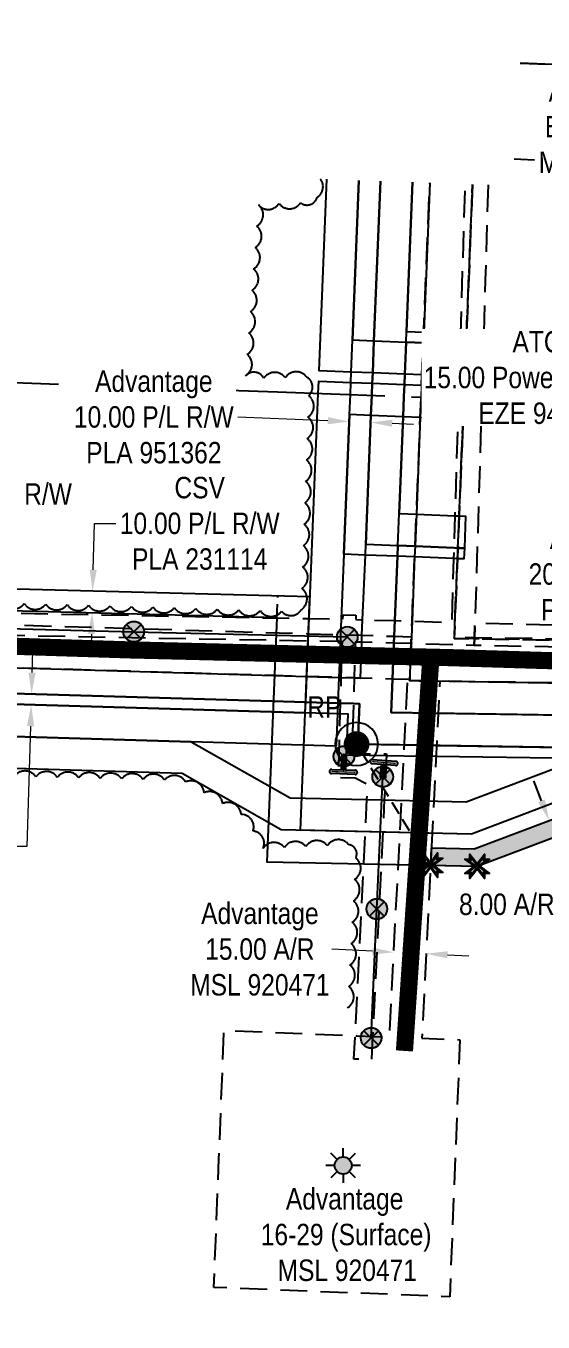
# Model space of a CAD drawing. Extents: x 341532 to 345906, y 6165767 to 6167762.
# Drawn here: x 342049 to 342290, y 6166357 to 6166962 of the extents above; entities that cross this region are included whole.
import ezdxf

# ---------------------------------------------------------------- set-up
doc = ezdxf.new("R2010")
doc.units = 0
doc.header["$LTSCALE"] = 5
doc.header["$PDSIZE"] = 0.5
for name, pattern in [('0', [1, 1, 0]), ('foc-ACCESSROAD', [3.75, 2.5, -1.25]), ('foc-FLOWLINE', [3.75, 2.5, -1.25]), ('foc-TIELINE', [1.875, 1.25, -0.625]), ('foc-TRAV', [1.875, 1.25, -0.625]), ('foc-UNSURVEYED', [12.5, 10, -2.5]), ('POWERLINE5', [7.8, 2.4, -0.6, 0.6, -0.6, 0.6, -0.6, 2.4])]:
    doc.linetypes.add(name, pattern=pattern)
doc.layers.get('Defpoints').update_dxf_attribs({"color": 9})
for name, color, linetype in [('35', 37, 'Continuous'), ('AS-POWER', 104, 'foc-POWER'), ('AS-POWER-EXISTING', 72, 'POWERLINE5'), ('AS-ROADS', 254, 'Continuous'), ('C-RW', 13, 'Continuous'), ('F-AR', 190, 'foc-ACCESSROAD'), ('F-EZE', 190, 'foc-FLOWLINE'), ('F-RW', 190, 'Continuous'), ('F-WS', 190, 'foc-ACCESSROAD'), ('F-WS-S', 8, 'Continuous'), ('L-MON', 1, 'Continuous'), ('L-TIE', 7, 'foc-TIELINE'), ('L-USEC', 7, 'foc-UNSURVEYED'), ('P-PROPOSED', 10, 'Continuous'), ('P-PROPOSED-H', 21, 'Continuous'), ('P-TRAV', 4, 'foc-TRAV'), ('P-TXT', 4, 'Continuous'), ('T-BUSH', 110, '0')]:
    doc.layers.add(name, color=color, linetype=linetype)
for name, color, linetype, lineweight in [('C-RW-T', 13, 'Continuous', 9), ('F-AR-T', 190, 'Continuous', 9), ('F-EZE-T', 190, 'Continuous', 9), ('F-RW-T', 190, 'Continuous', 9), ('F-WS-T', 190, 'Continuous', 9)]:
    doc.layers.add(name, color=color, linetype=linetype, lineweight=lineweight)
doc.styles.add('80', font='ARIALN.TTF', dxfattribs={"height": 10})
doc.styles.add('80CG', font='ARIALN.TTF', dxfattribs={"height": 10})
doc.styles.add('80L', font='ARIALN.TTF', dxfattribs={"height": 10})
doc.styles.add('foc-LtypeFont', font='ARIALN.TTF', dxfattribs={"height": 7.35})
doc.linetypes.add('foc-POWER', pattern='A,6,-1,["P",foc-LtypeFont,S=0.2,R=0,X=-0.625,Y=-0.75],-1.24,4', length=12.24)
doc.dimstyles.new('Compass 5 000', dxfattribs={"dimscale": 5, "dimtxt": 9, "dimasz": 2, "dimexe": 0.2, "dimexo": 0.0625, "dimgap": 0.5, "dimtad": 0, "dimtih": 1, "dimtoh": 1, "dimzin": 0, "dimdsep": 46, "dimtxsty": '80CG', "dimcen": 0.1, "dimse1": 1, "dimse2": 1, "dimclrd": 256, "dimclrt": 256, "dimaunit": 1, "dimadec": 4, "dimazin": 0, "dimtfac": 0.06, "dimtofl": 0, "dimtmove": 0, "dimatfit": 1, "dimfxl": 0.2, "dimtolj": 1, "dimtzin": 0, "dimlwd": -1, "dimarcsym": 0})

# ---------------------------------------------------------------- blocks, each defined once
blk = doc.blocks.new('*U63')
h = blk.add_hatch(color=255)
h.dxf.hatch_style = 1
edge = h.paths.add_edge_path()
edge.add_arc((0.05, 1.45), 0.2, -1.9545, 178.0455, ccw=False)
edge.add_line((0.25, 1.44), (0.21, 0.19))
edge.add_line((0.21, 0.19), (-0.19, 0.21))
edge.add_line((-0.19, 0.21), (-0.15, 1.45))
h = blk.add_hatch(color=255)
h.dxf.hatch_style = 1
edge = h.paths.add_edge_path()
edge.add_arc((-1.1, 0.04), 0.2, 88.0455, 268.0455, ccw=False)
edge.add_line((-1.09, 0.24), (0.21, 0.19))
edge.add_line((0.21, 0.19), (1.11, 0.16))
edge.add_arc((1.1, -0.04), 0.2, -91.9545, 88.0455, ccw=False)
edge.add_line((1.09, -0.24), (-1.11, -0.16))
at = {"color": 255, "flags": 128}
blk.add_lwpolyline([(-0.15, 1.45, -1), (0.25, 1.44), (0.21, 0.19), (-0.19, 0.21)], format="xyb", close=True, dxfattribs=at)
at = {"color": 72, "const_width": 0.1, "flags": 128}
for points in [[(0.05, 1.45), (0, 0)], [(-1.1, 0.04), (1.1, -0.04)]]:
    blk.add_lwpolyline(points, dxfattribs=at)
at = {"color": 255}
blk.add_lwpolyline([(-1.11, -0.16, -1), (-1.09, 0.24), (0.21, 0.19), (1.11, 0.16, -1), (1.09, -0.24)], format="xyb", close=True, dxfattribs=at)
blk = doc.blocks.new('*U62')
h = blk.add_hatch(color=255)
h.dxf.hatch_style = 1
edge = h.paths.add_edge_path()
edge.add_arc((1.1, -0.09), 0.2, -94.8656, 85.1344, ccw=False)
edge.add_line((1.08, -0.29), (-0.22, -0.18))
edge.add_line((-0.22, -0.18), (-1.11, -0.11))
edge.add_arc((-1.1, 0.09), 0.2, 85.1344, 265.1344, ccw=False)
edge.add_line((-1.08, 0.29), (1.11, 0.11))
h = blk.add_hatch(color=255)
h.dxf.hatch_style = 1
edge = h.paths.add_edge_path()
edge.add_arc((-0.11, -1.33), 0.2, 175.1344, 355.1344, ccw=False)
edge.add_line((-0.31, -1.31), (-0.22, -0.18))
edge.add_line((-0.22, -0.18), (0.18, -0.22))
edge.add_line((0.18, -0.22), (0.09, -1.35))
at = {"color": 255}
blk.add_lwpolyline([(1.11, 0.11, -1), (1.08, -0.29), (-0.22, -0.18), (-1.11, -0.11, -1), (-1.08, 0.29)], format="xyb", close=True, dxfattribs=at)
at = {"color": 72, "const_width": 0.1, "flags": 128}
for points in [[(1.1, -0.09), (-1.1, 0.09)], [(-0.11, -1.33), (0, 0)]]:
    blk.add_lwpolyline(points, dxfattribs=at)
at = {"color": 255, "flags": 128}
blk.add_lwpolyline([(0.09, -1.35, -1), (-0.31, -1.31), (-0.22, -0.18), (0.18, -0.22)], format="xyb", close=True, dxfattribs=at)
blk = doc.blocks.new('POWERPOLE')
h = blk.add_hatch(color=255)
edge = h.paths.add_edge_path()
edge.add_arc((0, 0), 0.96, 0, 360)
at = {"linetype": 'Continuous'}
for p, q in [((0.68, -0.68), (-0.68, 0.68)), ((-0.68, -0.68), (0.68, 0.68))]:
    blk.add_line(p, q, dxfattribs=at)
blk.add_circle((0, 0), 0.96, dxfattribs=at)
blk = doc.blocks.new('*D37')
at = {"layer": 'C-RW-T', "transparency": 16777216}
for p, q in [((342079.86, 6166708.41), (342080.43, 6166730.01)), ((342080.43, 6166730.01), (342090.43, 6166730.01)), ((342079.07, 6166678.42), (342078.81, 6166668.43))]:
    blk.add_line(p, q, dxfattribs=at)
for points in [[(342078.19, 6166708.45), (342081.53, 6166708.37), (342079.6, 6166698.41)], [(342077.41, 6166678.47), (342080.74, 6166678.38), (342079.34, 6166688.42)]]:
    blk.add_solid(points, dxfattribs=at)
at = {"layer": 'Defpoints', "color": 0, "transparency": 16777216}
for p in [(342079.6, 6166698.41), (342099.55, 6166697.89), (342099.29, 6166687.9)]:
    blk.add_point(p, dxfattribs=at)
at = {"layer": 'C-RW-T', "transparency": 16777216, "insert": (342129.51, 6166730.01), "char_height": 10, "attachment_point": 5, "style": '80CG'}
blk.add_mtext('\\A1;CSV\\P10.00 P/L R/W\\PPLA 231114', dxfattribs=at)
blk = doc.blocks.new('*D39')
at = {"layer": 'Defpoints', "color": 0, "transparency": 16777216}
for p in [(342220.01, 6166530), (342219.85, 6166526.47), (342234.82, 6166525.75)]:
    blk.add_point(p, dxfattribs=at)
at = {"layer": 'F-AR-T', "transparency": 16777216}
for p, q in [((342210.03, 6166530.48), (342191.05, 6166531.39)), ((342244.98, 6166528.8), (342254.97, 6166528.33))]:
    blk.add_line(p, q, dxfattribs=at)
for points in [[(342210.11, 6166532.15), (342209.95, 6166528.82), (342220.01, 6166530)], [(342245.06, 6166530.47), (342244.9, 6166527.14), (342234.99, 6166529.28)]]:
    blk.add_solid(points, dxfattribs=at)
at = {"layer": 'F-AR-T', "transparency": 16777216, "insert": (342157.55, 6166531.39), "char_height": 10, "attachment_point": 5, "style": '80CG'}
blk.add_mtext('\\A1;Advantage\\P15.00 A/R\\PMSL 920471', dxfattribs=at)
blk = doc.blocks.new('*D41')
at = {"layer": 'Defpoints', "color": 0, "transparency": 16777216}
for p in [(341794.48, 6166695.47), (341941.92, 6166690.96), (341794.16, 6166684.98)]:
    blk.add_point(p, dxfattribs=at)
at = {"layer": 'F-EZE-T', "transparency": 16777216}
for p, q in [((341942.23, 6166700.96), (341943.53, 6166743.69)), ((341943.53, 6166743.69), (341953.53, 6166743.69)), ((341941.29, 6166670.47), (341940.99, 6166660.48))]:
    blk.add_line(p, q, dxfattribs=at)
for points in [[(341940.56, 6166701.01), (341943.89, 6166700.91), (341941.92, 6166690.96)], [(341939.63, 6166670.52), (341942.96, 6166670.42), (341941.6, 6166680.47)]]:
    blk.add_solid(points, dxfattribs=at)
at = {"layer": 'F-EZE-T', "transparency": 16777216, "insert": (342012.67, 6166743.69), "char_height": 10, "attachment_point": 5, "style": '80CG', "bg_fill": 3, "box_fill_scale": 1.1, "bg_fill_color": 256, "bg_fill_true_color": 13158600, "bg_fill_transparency": 0}
blk.add_mtext('\\A1;ATCO\\P10.50 Power Line R/W\\PEZE 940302', dxfattribs=at)
blk = doc.blocks.new('*D43')
at = {"layer": 'Defpoints', "color": 0, "transparency": 16777216}
for p in [(342199.2, 6166777.56), (342197.78, 6166742.24), (342207.77, 6166741.83)]:
    blk.add_point(p, dxfattribs=at)
at = {"layer": 'F-RW-T', "transparency": 16777216}
for p, q in [((342189.21, 6166777.96), (342147.2, 6166779.65)), ((342219.19, 6166776.75), (342229.18, 6166776.35))]:
    blk.add_line(p, q, dxfattribs=at)
for points in [[(342189.28, 6166779.63), (342189.15, 6166776.3), (342199.2, 6166777.56)], [(342219.25, 6166778.42), (342219.12, 6166775.09), (342209.19, 6166777.16)]]:
    blk.add_solid(points, dxfattribs=at)
at = {"layer": 'F-RW-T', "transparency": 16777216, "insert": (342108.12, 6166779.65), "char_height": 10, "attachment_point": 5, "style": '80CG', "bg_fill": 3, "box_fill_scale": 1.1, "bg_fill_color": 256, "bg_fill_true_color": 13158600, "bg_fill_transparency": 0}
blk.add_mtext('\\A1;Advantage\\P10.00 P/L R/W\\PPLA 951362', dxfattribs=at)
blk = doc.blocks.new('*D44')
at = {"layer": 'Defpoints', "color": 0, "transparency": 16777216}
for p in [(342370.3, 6166797.23), (342370.19, 6166794.56), (342385.18, 6166793.94)]:
    blk.add_point(p, dxfattribs=at)
at = {"layer": 'F-RW-T', "transparency": 16777216}
for p, q in [((342360.31, 6166797.64), (342350.32, 6166798.05)), ((342395.28, 6166796.2), (342405.27, 6166795.79))]:
    blk.add_line(p, q, dxfattribs=at)
for points in [[(342360.38, 6166799.3), (342360.24, 6166795.97), (342370.3, 6166797.23)], [(342395.35, 6166797.86), (342395.21, 6166794.53), (342385.29, 6166796.61)]]:
    blk.add_solid(points, dxfattribs=at)
at = {"layer": 'F-RW-T', "transparency": 16777216, "insert": (342291.18, 6166798.05), "char_height": 10, "attachment_point": 5, "style": '80CG', "bg_fill": 3, "box_fill_scale": 1.1, "bg_fill_color": 256, "bg_fill_true_color": 13158600, "bg_fill_transparency": 0}
blk.add_mtext('\\A1;ATCO\\P15.00 Power Line R/W\\PEZE 940170', dxfattribs=at)
blk = doc.blocks.new('*D48')
at = {"layer": 'Defpoints', "color": 0, "transparency": 16777216}
for p in [(342050.96, 6166645.43), (342096.79, 6166644.07), (342096.94, 6166649.06)]:
    blk.add_point(p, dxfattribs=at)
at = {"layer": 'F-RW-T', "transparency": 16777216}
for p, q in [((342051.41, 6166660.42), (342051.71, 6166670.42)), ((342050.66, 6166635.44), (342048.99, 6166579.3)), ((342048.99, 6166579.3), (342038.99, 6166579.3))]:
    blk.add_line(p, q, dxfattribs=at)
for points in [[(342049.74, 6166660.47), (342053.07, 6166660.38), (342051.11, 6166650.43)], [(342049, 6166635.49), (342052.33, 6166635.39), (342050.96, 6166645.43)]]:
    blk.add_solid(points, dxfattribs=at)
at = {"layer": 'F-RW-T', "transparency": 16777216, "insert": (342002.7, 6166579.3), "char_height": 10, "attachment_point": 5, "style": '80CG'}
blk.add_mtext('\\A1;Advantage\\P5.00 P/L R/W\\PPLA 950430', dxfattribs=at)
blk = doc.blocks.new('*D51')
at = {"layer": 'Defpoints', "color": 0, "transparency": 16777216}
for p in [(342283.3, 6166655.79), (342283.07, 6166640.8), (342318.33, 6166640.24)]:
    blk.add_point(p, dxfattribs=at)
at = {"layer": 'F-RW-T', "transparency": 16777216}
for p, q in [((342318.72, 6166665.23), (342318.88, 6166675.23)), ((342318.17, 6166630.24), (342318.01, 6166620.24)), ((342315.56, 6166466.13), (342318.01, 6166620.24)), ((342325.56, 6166466.13), (342315.56, 6166466.13))]:
    blk.add_line(p, q, dxfattribs=at)
for points in [[(342317.06, 6166665.26), (342320.39, 6166665.2), (342318.56, 6166655.23)], [(342316.5, 6166630.26), (342319.83, 6166630.21), (342318.33, 6166640.24)]]:
    blk.add_solid(points, dxfattribs=at)
at = {"layer": 'F-RW-T', "transparency": 16777216, "insert": (342364.65, 6166466.13), "char_height": 10, "attachment_point": 5, "style": '80CG'}
blk.add_mtext('\\A1;CNRL\\P15.00 P/L R/W\\PPlan 943 1132\\PPLA 931530', dxfattribs=at)
blk = doc.blocks.new('*D55')
at = {"layer": 'Defpoints', "color": 0, "transparency": 16777216}
for p in [(342385.92, 6166715.44), (342385.12, 6166695.45), (342385.74, 6166695.42)]:
    blk.add_point(p, dxfattribs=at)
at = {"layer": 'F-RW-T', "transparency": 16777216}
for p, q in [((342386.94, 6166725.41), (342387.35, 6166735.4)), ((342386.54, 6166715.41), (342385.74, 6166695.42)), ((342364.6, 6166706.36), (342359.6, 6166706.36)), ((342386.14, 6166705.42), (342364.6, 6166706.36)), ((342385.33, 6166685.43), (342384.93, 6166675.44))]:
    blk.add_line(p, q, dxfattribs=at)
for points in [[(342385.28, 6166725.47), (342388.61, 6166725.34), (342386.54, 6166715.41)], [(342383.67, 6166685.5), (342387, 6166685.36), (342385.74, 6166695.42)]]:
    blk.add_solid(points, dxfattribs=at)
at = {"layer": 'F-RW-T', "transparency": 16777216, "insert": (342320.06, 6166706.36), "char_height": 10, "attachment_point": 5, "style": '80CG'}
blk.add_mtext('\\A1;Advantage\\P20.00 P/L R/W\\PPLA 210616', dxfattribs=at)
blk = doc.blocks.new('*U34')
at = {"layer": '35', "color": 3}
blk.add_circle((0, 0), 10, dxfattribs=at)
at = {"layer": '35', "color": 3, "style": '80'}
blk.add_attdef('RP_001', (-23.01, -22.34), '', height=10, dxfattribs=at)
blk = doc.blocks.new('GAS')
h = blk.add_hatch(color=255)
h.dxf.hatch_style = 1
edge = h.paths.add_edge_path()
edge.add_arc((0, 0), 0.9, 0, 360)
for p, q in [((0, 0.81), (0, 1.62)), ((-0.81, 0), (-1.62, 0)), ((-0.57, 0.57), (-1.14, 1.14)), ((0.57, 0.57), (1.14, 1.14)), ((1.62, 0), (0.81, 0)), ((-0.57, -0.57), (-1.14, -1.14)), ((0, -0.81), (0, -1.62)), ((1.14, -1.14), (0.57, -0.57))]:
    blk.add_line(p, q)
blk.add_circle((0, 0), 0.8)
blk = doc.blocks.new('fdia')
at = {"color": 255, "const_width": 1}
blk.add_lwpolyline([(-0.5, 0, 1), (0.5, 0, 1)], format="xyb", close=True, dxfattribs=at)
blk = doc.blocks.new('Fdiaa')
blk.add_blockref('fdia', (0, 0))
blk = doc.blocks.new('fdib')
at = {"color": 1, "const_width": 1.6}
blk.add_lwpolyline([(-0.4, 0, 1), (0.4, 0, 1)], format="xyb", close=True, dxfattribs=at)
at = {"color": 1}
blk.add_circle((0, 0), 0.8, dxfattribs=at)
blk = doc.blocks.new('Fdibb')
blk.add_blockref('fdib', (0, 0))
blk = doc.blocks.new('fdicc')
for name in ['Fdibb', 'Fdiaa']:
    blk.add_blockref(name, (0, 0))
blk = doc.blocks.new('FDI')
blk.add_blockref('fdicc', (0, 0))
blk = doc.blocks.new('TEMP')
h = blk.add_hatch(color=255)
h.dxf.hatch_style = 1
h.paths.add_polyline_path([(0, 0.25), (-0.67, 1.15), (-0.67, 0.67), (-1.15, 0.67), (-0.25, 0), (-1.15, -0.67), (-0.67, -0.67), (-0.67, -1.15), (0, -0.25), (0.67, -1.15), (0.67, -0.67), (1.15, -0.67), (0.25, 0), (1.15, 0.67), (0.67, 0.67), (0.67, 1.15)])
h.paths.add_polyline_path([(0.57, 0.85), (0.57, 0.57), (0.85, 0.57), (0.08, 0), (0.85, -0.57), (0.57, -0.57), (0.57, -0.85), (0, -0.08), (-0.57, -0.85), (-0.57, -0.57), (-0.85, -0.57), (-0.08, 0), (-0.85, 0.57), (-0.57, 0.57), (-0.57, 0.85), (0, 0.08)], flags=16)
h = blk.add_hatch(color=1)
h.dxf.hatch_style = 1
h.paths.add_polyline_path([(0, 0.08), (-0.57, 0.85), (-0.57, 0.57), (-0.85, 0.57), (-0.08, 0), (-0.85, -0.57), (-0.57, -0.57), (-0.57, -0.85), (0, -0.08), (0.57, -0.85), (0.57, -0.57), (0.85, -0.57), (0.08, 0), (0.85, 0.57), (0.57, 0.57), (0.57, 0.85)])
at = {"color": 1}
for p, q in [((-0.08, 0), (0.08, 0)), ((0, 0.08), (0, -0.08))]:
    blk.add_line(p, q, dxfattribs=at)
at = {"color": 255, "flags": 128}
blk.add_lwpolyline([(-0.25, 0), (-1.15, 0.67), (-0.67, 0.67), (-0.67, 1.15), (0, 0.25), (0.67, 1.15), (0.67, 0.67), (1.15, 0.67), (0.25, 0), (1.15, -0.67), (0.67, -0.67), (0.67, -1.15), (0, -0.25), (-0.67, -1.15), (-0.67, -0.67), (-1.15, -0.67)], close=True, dxfattribs=at)
at = {"color": 1, "flags": 128}
blk.add_lwpolyline([(-0.08, 0), (-0.85, 0.57), (-0.57, 0.57), (-0.57, 0.85), (0, 0.08), (0.57, 0.85), (0.57, 0.57), (0.85, 0.57), (0.08, 0), (0.85, -0.57), (0.57, -0.57), (0.57, -0.85), (0, -0.08), (-0.57, -0.85), (-0.57, -0.57), (-0.85, -0.57)], close=True, dxfattribs=at)
blk = doc.blocks.new('*D84')
at = {"layer": 'Defpoints', "color": 0, "transparency": 16777216}
for p in [(342295.21, 6166583.82), (342270.71, 6166583.11), (342273.54, 6166575.63)]:
    blk.add_point(p, dxfattribs=at)
at = {"layer": 'P-TXT', "transparency": 16777216}
for p, q in [((342288.84, 6166600.66), (342285.3, 6166610.01)), ((342298.74, 6166574.47), (342302.28, 6166565.12)), ((342307.13, 6166552.29), (342302.28, 6166565.12)), ((342297.13, 6166552.29), (342307.13, 6166552.29))]:
    blk.add_line(p, q, dxfattribs=at)
for points in [[(342290.4, 6166601.25), (342287.28, 6166600.07), (342292.38, 6166591.3)], [(342300.3, 6166575.06), (342297.19, 6166573.88), (342295.21, 6166583.82)]]:
    blk.add_solid(points, dxfattribs=at)
at = {"layer": 'P-TXT', "transparency": 16777216, "insert": (342272.65, 6166552.29), "char_height": 10, "attachment_point": 5, "style": '80CG'}
blk.add_mtext('\\A1;8.00 A/R', dxfattribs=at)

msp = doc.modelspace()

# ---------------------------------------------------------------- hatches: boundary and pattern name
at = {"layer": 'P-PROPOSED-H'}
h = msp.add_hatch(color=256, dxfattribs=at)
h.dxf.hatch_style = 1
h.paths.add_polyline_path([(342509.82, 6166613.636), (342443.094, 6166616.227), (342431.504, 6166616.414), (342431.194, 6166596.701), (342310.997, 6166598.345), (342257.447, 6166578.092), (342237.453, 6166578.534), (342237.053, 6166570.543), (342258.824, 6166570.062), (342312.406, 6166590.327), (342439.066, 6166588.595), (342439.375, 6166608.288), (342442.874, 6166608.232), (342509.51, 6166605.644)])

# ---------------------------------------------------------------- linework, layer by layer
at = {"layer": 'AS-POWER', "flags": 128}
for points in [[(341659.763, 6166691.63), (341705.785, 6166690.042), (341799.949, 6166687.482), (341898.484, 6166684.751), (342098.765, 6166679.516), (342198.32, 6166677.075)], [(342209.383, 6166489.991), (342212.061, 6166550.155), (342214.82, 6166611.849)]]:
    msp.add_lwpolyline(points, dxfattribs=at)
at = {"layer": 'AS-ROADS', "const_width": 7.998, "flags": 128}
for points in [[(341659.475, 6166683.646), (341801.986, 6166680.186), (341896.797, 6166677.327), (342097.298, 6166671.015), (342246.435, 6166667.407), (342663.377, 6166654.779)], [(342097.298, 6166671.015), (342246.435, 6166667.407)], [(342224.936, 6166483.95), (342237.275, 6166667.729)], [(342237.275, 6166667.729), (342227.195, 6166517.597)]]:
    msp.add_lwpolyline(points, dxfattribs=at)
at = {"layer": 'C-RW'}
for points in [[(342659.781, 6166554.445), (342635.185, 6166554.408), (342635.168, 6166565.693), (342629.723, 6166615.984), (342443.456, 6166623.217), (342424.616, 6166623.52), (342424.306, 6166603.795), (342309.765, 6166605.361), (342256.243, 6166585.119), (342176.452, 6166586.883), (342180.884, 6166695.763), (341729.565, 6166707.577), (341714.777, 6166715.726), (341698.655, 6166716.186), (341683.509, 6166708.932), (341660.414, 6166709.706)], [(341660.054, 6166699.715), (341685.62, 6166698.858), (341700.79, 6166706.124), (341712.072, 6166705.802), (341726.871, 6166697.646), (342165.484, 6166686.165), (342160.847, 6166572.228), (342258.824, 6166570.062), (342312.406, 6166590.327), (342439.066, 6166588.595), (342439.375, 6166608.288), (342443.044, 6166608.225), (342616.207, 6166601.501), (342620.173, 6166564.872), (342620.211, 6166539.39), (342659.243, 6166539.448)]]:
    msp.add_lwpolyline(points, dxfattribs=at)
at = {"layer": 'F-AR', "flags": 128}
for points in [[(342662.377, 6166626.883), (342662.071, 6166627.202), (342657.647, 6166631.814), (342656.783, 6166632.695), (342653.68, 6166635.919), (342644.532, 6166645.425), (342444.279, 6166653.201), (342227.353, 6166656.693), (342228.049, 6166673.944), (342228.178, 6166677.16), (342228.471, 6166684.437), (342229.678, 6166714.375), (342229.879, 6166719.37), (342230.483, 6166734.353), (342232.302, 6166779.495), (342232.685, 6166788.987), (342232.906, 6166794.482), (342233.101, 6166799.323), (342233.705, 6166814.308), (342233.906, 6166819.302), (342236.711, 6166888.9)], [(342256.693, 6166888.188), (342253.885, 6166818.497), (342253.684, 6166813.503), (342253.08, 6166798.518), (342252.885, 6166793.671), (342252.667, 6166788.275), (342252.28, 6166778.683), (342250.462, 6166733.548), (342249.858, 6166718.563), (342249.657, 6166713.569), (342248.157, 6166676.356), (342444.828, 6166673.19), (342655.512, 6166665.009), (342663.732, 6166664.69)]]:
    msp.add_lwpolyline(points, dxfattribs=at)
msp.add_lwpolyline([(342228.178, 6166677.16), (342228.049, 6166673.944), (342227.373, 6166657.181), (342219.376, 6166657.417), (342204.387, 6166657.858), (342201.494, 6166657.944), (342195.496, 6166658.123), (342194.392, 6166658.155), (342179.402, 6166658.602), (341759.066, 6166671.147), (341758.629, 6166671.16), (341730.716, 6166672.453), (341726.784, 6166668.775), (341720.869, 6166663.241), (341720.791, 6166661.067), (341720.611, 6166656.071), (341720.424, 6166650.894), (341720.044, 6166640.333), (341719.504, 6166625.362), (341715.791, 6166522.315), (341715.603, 6166517.089), (341713.029, 6166517.243), (341703.221, 6166517.656), (341695.624, 6166517.873), (341699.519, 6166625.961), (341700.059, 6166640.947), (341700.653, 6166657.415), (341700.838, 6166662.576), (341701.135, 6166670.834), (341701.25, 6166674.015), (341701.79, 6166689.002), (341701.963, 6166693.799), (341759.39, 6166691.141), (341759.786, 6166691.129), (342180.207, 6166678.582), (342195.197, 6166678.135), (342205.066, 6166677.841), (342220.181, 6166677.396), (342228.178, 6166677.16)], close=True, dxfattribs=at)
at = {"layer": 'F-EZE', "flags": 128}
for points in [[(342263.912, 6166887.931), (342262.586, 6166843.572), (342261.084, 6166793.338), (342260.924, 6166787.982), (342260.636, 6166778.344), (342257.804, 6166683.587), (342257.597, 6166676.703), (342257.489, 6166673.093), (342228.049, 6166673.944), (342220.051, 6166674.175), (342205.028, 6166674.61), (342201.98, 6166674.698), (342201.494, 6166657.944), (342201.146, 6166645.953), (342200.469, 6166622.611), (342216.624, 6166622.479), (342215.552, 6166601.019), (342214.804, 6166586.035), (342210.045, 6166490.759), (342209.497, 6166479.778), (342201.406, 6166480.134), (342201.953, 6166491.078), (342206.704, 6166586.214), (342207.453, 6166601.198), (342207.799, 6166608.14), (342201.949, 6166611.214), (342194.142, 6166611.44), (342195.003, 6166641.136), (342195.149, 6166646.132), (342195.496, 6166658.123), (342195.982, 6166674.863), (342195.066, 6166674.879), (342180.069, 6166675.153), (342019.534, 6166678.086), (341759.602, 6166686.034), (341709.119, 6166687.578), (341708.498, 6166669.69), (341708.221, 6166661.696), (341708.047, 6166656.7), (341707.492, 6166640.718), (341706.972, 6166625.739), (341703.221, 6166517.656), (341703.106, 6166514.35), (341700.108, 6166514.405), (341693.298, 6166514.53), (341693.404, 6166517.991), (341696.724, 6166626.045), (341697.185, 6166641.035), (341697.715, 6166658.292), (341697.873, 6166663.462), (341698.128, 6166671.733), (341698.201, 6166674.106), (341698.625, 6166687.921), (341659.676, 6166689.227)], [(341660.054, 6166699.715), (341703.505, 6166698.258), (341703.639, 6166701.944), (341709.636, 6166701.725), (341709.502, 6166698.071), (341759.98, 6166696.527), (342019.82, 6166688.582), (342180.492, 6166685.647), (342195.489, 6166685.374), (342196.286, 6166685.359), (342196.345, 6166687.372), (342202.342, 6166687.197), (342202.284, 6166685.194), (342205.452, 6166685.103), (342220.475, 6166684.668), (342228.471, 6166684.437), (342247.079, 6166683.899), (342247.983, 6166713.637), (342248.135, 6166718.633), (342248.59, 6166733.623), (342249.962, 6166778.778), (342250.253, 6166788.361), (342250.417, 6166793.771), (342250.565, 6166798.62), (342251.02, 6166813.61), (342251.172, 6166818.606), (342253.29, 6166888.309)], [(342657.891, 6166501.701), (342657.691, 6166623.983), (342657.602, 6166626.316), (342657.649, 6166631.814), (342657.67, 6166636.836), (342657.623, 6166665.516), (342657.62, 6166667.119), (342593.984, 6166667.589), (342563.805, 6166667.812), (342409.317, 6166668.952), (342368.095, 6166670.614), (342327.361, 6166671.844), (342325.607, 6166671.566), (342310.614, 6166671.902), (342307.355, 6166672.148), (342257.489, 6166673.093), (342257.597, 6166676.703), (342257.804, 6166683.587), (342310.799, 6166682.399), (342325.791, 6166682.062), (342365.533, 6166681.172), (342369.765, 6166784.105), (342371.084, 6166816.19), (342373.885, 6166816.075), (342386.067, 6166815.574), (342384.752, 6166783.571), (342384.424, 6166775.596), (342382.574, 6166730.585), (342381.752, 6166710.602), (342381.136, 6166695.608), (342380.52, 6166680.619), (342409.567, 6166679.448), (342564.181, 6166678.307), (342594.36, 6166678.085), (342653.908, 6166677.645), (342662.102, 6166677.585), (342662.094, 6166681.982), (342664.352, 6166681.986)]]:
    msp.add_lwpolyline(points, dxfattribs=at)
at = {"layer": 'F-RW'}
for points in [[(342344.624, 6166962.13), (342399.742, 6166959.9), (342397.068, 6166895.185), (342377.103, 6166895.988), (342378.937, 6166940.73), (342278.829, 6166944.748)], [(341759.066, 6166671.147), (342179.402, 6166658.602), (342194.392, 6166658.155), (342195.496, 6166658.123), (342201.494, 6166657.944), (342204.387, 6166657.858), (342205.028, 6166674.609), (342205.075, 6166677.841), (342205.452, 6166685.102), (342206.702, 6166715.301), (342206.903, 6166720.295), (342209.326, 6166780.428), (342209.705, 6166789.806), (342209.93, 6166795.415), (342210.125, 6166800.249), (342210.729, 6166815.233), (342213.731, 6166889.72)], [(342203.74, 6166890.076), (342200.74, 6166815.636), (342210.729, 6166815.233), (342225.712, 6166814.629), (342233.705, 6166814.308), (342251.02, 6166813.61), (342253.684, 6166813.503), (342253.08, 6166798.518), (342250.565, 6166798.62), (342233.101, 6166799.323), (342225.109, 6166799.646), (342210.125, 6166800.249), (342200.136, 6166800.652), (342185.152, 6166801.256), (342188.753, 6166890.61)], [(342213.731, 6166889.72), (342210.729, 6166815.233), (342210.125, 6166800.249), (342209.93, 6166795.415), (342209.705, 6166789.806), (342209.326, 6166780.428), (342206.903, 6166720.295), (342221.886, 6166719.691), (342229.879, 6166719.37), (342248.135, 6166718.633), (342249.858, 6166718.563), (342250.614, 6166718.534), (342252.852, 6166718.443), (342252.651, 6166713.449), (342250.393, 6166713.54), (342249.657, 6166713.569), (342247.983, 6166713.637), (342229.678, 6166714.375), (342221.685, 6166714.697), (342206.702, 6166715.301), (342196.711, 6166715.703), (342199.337, 6166780.833), (342199.713, 6166790.162), (342199.941, 6166795.821), (342200.136, 6166800.652), (342200.74, 6166815.636), (342203.74, 6166890.076)], [(342228.717, 6166889.185), (342225.913, 6166819.624), (342233.906, 6166819.302), (342251.172, 6166818.606), (342253.885, 6166818.497), (342256.88, 6166818.376), (342256.679, 6166813.382), (342253.684, 6166813.503), (342251.02, 6166813.61), (342233.705, 6166814.308), (342225.712, 6166814.629), (342225.109, 6166799.646), (342224.914, 6166794.806), (342224.691, 6166789.272), (342224.31, 6166779.819), (342222.49, 6166734.676), (342230.483, 6166734.353), (342248.59, 6166733.623), (342250.462, 6166733.548), (342253.456, 6166733.427), (342252.852, 6166718.443), (342250.614, 6166718.534), (342249.858, 6166718.563), (342248.135, 6166718.633), (342229.879, 6166719.37), (342221.886, 6166719.691), (342221.685, 6166714.697), (342220.475, 6166684.668), (342220.181, 6166677.396), (342220.051, 6166674.175), (342219.376, 6166657.417), (342218.748, 6166641.833), (342310.059, 6166640.363)], [(342647.925, 6166223.654), (342647.969, 6166232.834), (342648.334, 6166452.453), (342648.164, 6166566.404), (342642.045, 6166622.931), (342633.492, 6166630.846), (342443.868, 6166638.209), (342218.748, 6166641.833), (342219.376, 6166657.417), (342220.051, 6166674.175), (342220.181, 6166677.396), (342220.475, 6166684.668), (342221.685, 6166714.697), (342221.886, 6166719.691), (342222.49, 6166734.676), (342224.31, 6166779.819), (342224.691, 6166789.272), (342224.914, 6166794.806), (342225.109, 6166799.646), (342225.712, 6166814.629), (342225.913, 6166819.624), (342228.717, 6166889.185)], [(342236.711, 6166888.9), (342233.906, 6166819.302), (342233.705, 6166814.308), (342233.101, 6166799.323), (342232.906, 6166794.482), (342232.685, 6166788.987), (342232.302, 6166779.495), (342230.483, 6166734.353), (342229.879, 6166719.37), (342229.678, 6166714.375), (342228.471, 6166684.437), (342228.178, 6166677.16), (342228.049, 6166673.944), (342227.353, 6166656.693), (342310.301, 6166655.358), (342325.295, 6166655.116), (342444.279, 6166653.201), (342654.736, 6166645.029), (342660.965, 6166587.492)], [(342236.711, 6166888.9), (342233.906, 6166819.302), (342233.705, 6166814.308), (342233.101, 6166799.323), (342232.906, 6166794.482), (342232.685, 6166788.987), (342232.302, 6166779.495), (342230.483, 6166734.353), (342229.879, 6166719.37), (342229.678, 6166714.375), (342228.471, 6166684.437), (342228.178, 6166677.16), (342228.049, 6166673.944), (342227.353, 6166656.693), (342444.279, 6166653.201), (342654.736, 6166645.029), (342660.965, 6166587.492)], [(341758.625, 6166639.148), (342125.495, 6166628.194), (342171.662, 6166601.989), (342207.448, 6166601.198), (342253.662, 6166600.176), (342307.123, 6166620.395), (342409.547, 6166618.995), (342410.412, 6166674.063), (342411.282, 6166729.429), (342426.278, 6166729.31), (342425.444, 6166676.208), (342424.616, 6166623.52), (342424.306, 6166603.795), (342309.765, 6166605.361), (342256.243, 6166585.119), (342208.572, 6166586.173), (342167.549, 6166587.08), (342121.312, 6166613.325), (341757.375, 6166624.228)], [(342631.723, 6165869.789), (342633.778, 6165969.19), (342633.78, 6165969.756), (342634.888, 6166213.752), (342634.958, 6166229.294), (342635.337, 6166452.434), (342635.168, 6166565.693), (342629.723, 6166615.984), (342443.456, 6166623.217), (342203.146, 6166627.086), (342203.904, 6166645.87), (342201.146, 6166645.953), (342195.149, 6166646.132), (342193.909, 6166646.169), (342178.919, 6166646.615), (341759.426, 6166659.135)], [(341759.426, 6166659.135), (342178.919, 6166646.615), (342193.909, 6166646.169), (342195.149, 6166646.132), (342201.146, 6166645.953), (342203.904, 6166645.87), (342203.146, 6166627.086), (342224.845, 6166626.736), (342239.848, 6166626.495), (342307.28, 6166625.409)], [(342327.265, 6166620.12), (342239.589, 6166621.318), (342224.584, 6166621.523), (342216.582, 6166621.633), (342208.479, 6166621.744), (342197.933, 6166621.888), (342198.705, 6166641.025), (342195.003, 6166641.136), (342193.707, 6166641.175), (342178.718, 6166641.621), (341759.228, 6166654.139)]]:
    msp.add_lwpolyline(points, dxfattribs=at)
at = {"layer": 'F-RW', "flags": 128}
msp.add_lwpolyline([(341759.229, 6166654.138), (342178.718, 6166641.62), (342178.919, 6166646.615), (342179.402, 6166658.602), (342180.069, 6166675.153), (342180.207, 6166678.582), (342180.492, 6166685.647), (342184.727, 6166790.696), (342184.958, 6166796.429), (342199.941, 6166795.821), (342209.93, 6166795.415), (342224.914, 6166794.806), (342232.906, 6166794.482), (342250.417, 6166793.771), (342252.885, 6166793.671), (342252.667, 6166788.275), (342252.667, 6166788.275), (342252.28, 6166778.683), (342249.962, 6166778.778), (342232.302, 6166779.495), (342224.31, 6166779.819), (342209.326, 6166780.428), (342199.337, 6166780.833), (342196.711, 6166715.703), (342195.489, 6166685.374), (342195.197, 6166678.135), (342195.066, 6166674.879), (342194.392, 6166658.155), (342193.909, 6166646.169), (342193.707, 6166641.175), (342193.103, 6166626.178), (342125.495, 6166628.194), (341758.625, 6166639.148)], dxfattribs=at)
at = {"layer": 'F-WS', "flags": 128}
for points in [[(342278.829, 6166944.748), (342378.937, 6166940.73), (342377.103, 6166895.988), (342375.091, 6166846.027), (342374.482, 6166830.9), (342373.924, 6166817.05), (342373.885, 6166816.075), (342372.594, 6166784.004), (342372.274, 6166776.084), (342370.462, 6166731.072), (342369.656, 6166711.082), (342369.293, 6166702.061), (342369.052, 6166696.095), (342368.689, 6166687.073), (342368.449, 6166681.106), (342368.201, 6166674.935), (342327.368, 6166675.624), (342325.619, 6166675.648), (342310.624, 6166675.883), (342307.361, 6166675.933), (342257.597, 6166676.703), (342248.177, 6166676.848), (342249.657, 6166713.569), (342249.858, 6166718.563), (342250.462, 6166733.548), (342252.28, 6166778.683), (342252.667, 6166788.275), (342252.885, 6166793.671), (342253.08, 6166798.518), (342253.684, 6166813.503), (342253.885, 6166818.497), (342256.693, 6166888.188)], [(342276.108, 6166900.048), (342377.103, 6166895.988), (342375.091, 6166846.027), (342374.482, 6166830.9), (342373.924, 6166817.05), (342373.885, 6166816.075), (342372.594, 6166784.004), (342372.274, 6166776.084), (342370.462, 6166731.072), (342369.656, 6166711.082), (342369.293, 6166702.061), (342369.052, 6166696.095), (342368.689, 6166687.073), (342368.449, 6166681.106), (342368.181, 6166674.424), (342257.589, 6166676.204), (342248.157, 6166676.356), (342249.657, 6166713.569), (342249.858, 6166718.563), (342250.462, 6166733.548), (342252.28, 6166778.683), (342252.667, 6166788.275), (342252.885, 6166793.671), (342253.08, 6166798.518), (342253.684, 6166813.503), (342253.885, 6166818.497), (342256.693, 6166888.188)]]:
    msp.add_lwpolyline(points, dxfattribs=at)
msp.add_lwpolyline([(342237.802, 6166585.527), (342233.023, 6166489.853), (342250.761, 6166489.154), (342246.037, 6166369.248), (342136.123, 6166373.579), (342138.485, 6166433.533), (342140.847, 6166493.486), (342202.649, 6166491.051), (342210.744, 6166490.732), (342218.038, 6166490.444), (342222.803, 6166585.858), (342223.551, 6166600.842), (342226.342, 6166656.709), (342241.345, 6166656.468), (342238.55, 6166600.51), (342237.802, 6166585.527)], close=True, dxfattribs=at)
at = {"layer": 'L-TIE'}
msp.add_line((342237.053, 6166570.543), (342202.618, 6166627.094), dxfattribs=at)
at = {"layer": 'L-USEC'}
for p, q in [((341763.915, 6166805.716), (342165.818, 6166791.389)), ((342165.818, 6166791.389), (342567.72, 6166777.062))]:
    msp.add_line(p, q, dxfattribs=at)
at = {"layer": 'P-PROPOSED'}
msp.add_lwpolyline([(342509.82, 6166613.636), (342443.094, 6166616.227), (342431.504, 6166616.414), (342431.194, 6166596.701), (342310.997, 6166598.345), (342257.447, 6166578.092), (342237.453, 6166578.534), (342237.053, 6166570.543), (342258.824, 6166570.062), (342312.406, 6166590.327), (342439.066, 6166588.595), (342439.375, 6166608.288), (342442.874, 6166608.232), (342509.51, 6166605.644)], close=True, dxfattribs=at)
at = {"layer": 'P-TRAV'}
msp.add_line((342165.484, 6166686.165), (342165.891, 6166696.156), dxfattribs=at)
at = {"layer": 'T-BUSH', "flags": 128}
for points in [[(341832.644, 6166747.552, 0.0541997), (341833.604, 6166746.648, 0.5205671), (341833.242, 6166736.657, 0.5205671), (341836.484, 6166727.296, 0.5205671), (341837.329, 6166717.361, 0.5205671), (341837.998, 6166707.386, 0.5205671), (341838.667, 6166697.411, 0.5205671), (341847.845, 6166696.317, 0.5205671), (341857.841, 6166696.212, 0.5205671), (341867.839, 6166696.221, 0.5205671), (341877.836, 6166696.23, 0.5205671), (341887.834, 6166696.238, 0.5205671), (341897.831, 6166696.247, 0.5205671), (341907.829, 6166696.256, 0.5205671), (341917.824, 6166696.071, 0.5205671), (341927.818, 6166695.808, 0.5205671), (341937.812, 6166695.546, 0.5205671), (341947.806, 6166695.284, 0.5205671), (341957.8, 6166695.021, 0.5205671), (341967.794, 6166694.759, 0.5205671), (341977.789, 6166694.497, 0.5205671), (341987.783, 6166694.234, 0.5205671), (341997.777, 6166693.972, 0.5205671), (342007.771, 6166693.71, 0.5205671), (342017.765, 6166693.447, 0.5205671), (342027.759, 6166693.185, 0.5205671), (342037.753, 6166692.923, 0.5205671), (342047.747, 6166692.66, 0.5205671), (342057.741, 6166692.398, 0.5205671), (342067.735, 6166692.136, 0.5205671), (342077.73, 6166691.873, 0.5205671), (342087.724, 6166691.611, 0.5205671), (342097.718, 6166691.349, 0.5205671), (342107.711, 6166691.042, 0.5205671), (342117.703, 6166690.714, 0.5205671), (342127.695, 6166690.386, 0.5205671), (342137.687, 6166690.058, 0.5205671), (342147.679, 6166689.73, 0.5205671), (342157.671, 6166689.403, 0.5205671), (342167.664, 6166689.075, 0.5205671), (342176.758, 6166689.708, 0.5205671), (342177.114, 6166699.7, 0.5205671), (342177.469, 6166709.691, 0.5205671), (342177.825, 6166719.682, 0.5205671), (342178.181, 6166729.673, 0.5205671), (342178.536, 6166739.665, 0.5205671), (342178.892, 6166749.656, 0.5205671), (342179.248, 6166759.647, 0.5205671), (342179.603, 6166769.638, 0.5205671), (342179.959, 6166779.629, 0.5205671), (342180.314, 6166789.621, 0.5205671), (342179.36, 6166798.313, 0.5205671), (342169.366, 6166798.039, 0.5205671), (342159.373, 6166797.765, 0.5205671), (342150.915, 6166798.957, 0.5205671), (342151.66, 6166808.927, 0.5205671), (342152.404, 6166818.897, 0.5205671), (342153.149, 6166828.867, 0.5205671), (342153.893, 6166838.837, 0.5205671), (342154.638, 6166848.806, 0.5205671), (342155.382, 6166858.776, 0.5205671), (342156.127, 6166868.746, 0.5205671), (342156.871, 6166878.716, 0.5205671), (342166.484, 6166879.338, 0.5205671), (342176.479, 6166879.558, 0.5205671), (342184.205, 6166882.073, 0.4256258), (342185.851, 6166890.713, 0.4256258)], [(342198.458, 6166504.072, 0.5205671), (342199.001, 6166514.055, 0.5205671), (342199.543, 6166524.037, 0.5205671), (342200.085, 6166534.02, 0.5205671), (342200.628, 6166544.003, 0.5205671), (342201.17, 6166553.986, 0.5205671), (342201.713, 6166563.969, 0.5205671), (342202.255, 6166573.951, 0.5205671), (342198.957, 6166580.134, 0.5205671), (342188.969, 6166579.697, 0.5205671), (342178.981, 6166579.26, 0.5205671), (342168.993, 6166578.822, 0.5205671), (342159.005, 6166578.385, 0.5205671), (342154.366, 6166586.505, 0.5205671), (342148.82, 6166594.288, 0.5205671), (342140.187, 6166599.33, 0.5205671), (342131.554, 6166604.371, 0.5205671), (342122.921, 6166609.413, 0.5205671), (342113.12, 6166610.339, 0.5205671), (342103.125, 6166610.585, 0.5205671), (342093.131, 6166610.83, 0.5205671), (342083.136, 6166611.076, 0.5205671), (342073.141, 6166611.322, 0.5205671), (342063.147, 6166611.568, 0.5205671), (342053.152, 6166611.814, 0.5205671), (342043.158, 6166612.06, 0.5205671), (342033.163, 6166612.306, 0.5205671), (342023.169, 6166612.551, 0.5205671), (342013.174, 6166612.797, 0.5205671), (342003.18, 6166613.043, 0.5205671), (341993.185, 6166613.289, 0.5205671), (341983.191, 6166613.535, 0.5205671), (341973.196, 6166613.781, 0.5205671), (341963.202, 6166614.027, 0.5205671), (341953.207, 6166614.272, 0.5205671), (341943.213, 6166614.518, 0.5205671), (341933.218, 6166614.764, 0.5205671), (341923.224, 6166615.01, 0.5205671), (341913.229, 6166615.256, 0.5205671), (341903.235, 6166615.502, 0.5205671), (341893.24, 6166615.748, 0.5205671), (341883.245, 6166615.993, 0.5205671), (341873.251, 6166616.239, 0.5205671), (341863.256, 6166616.485, 0.5205671), (341853.262, 6166616.731, 0.5205671), (341843.267, 6166616.977, 0.5205671), (341834.117, 6166617.202, 0.5205671)]]:
    msp.add_lwpolyline(points, format="xyb", dxfattribs=at)

# ---------------------------------------------------------------- block references
ref = msp.add_blockref('*U34', (342202.621, 6166627.096), dxfattribs=dict(xscale=-1, rotation=180))
ref.add_attrib('RP_001', 'RP', (342179.61, 6166639.441), dxfattribs={"layer": '35', "color": 3, "height": 10, "style": '80'})
at = {"layer": 'AS-POWER-EXISTING', "color": 3, "xscale": 5.000000000000052, "yscale": 5.000000000000052, "zscale": 5.000000000000052}
for p in [(342098.765, 6166679.516), (342198.32, 6166677.075), (342196.727, 6166621.343), (342214.82, 6166611.849), (342212.061, 6166550.155), (342209.383, 6166489.991)]:
    msp.add_blockref('POWERPOLE', p, dxfattribs=at)
at = {"layer": 'AS-POWER-EXISTING', "xscale": 4.998775000000007, "yscale": 4.998775000000007, "zscale": 4.998775000000007}
for name, p in [('*U63', (342196.48, 6166614.105)), ('*U62', (342215.386, 6166618.498))]:
    msp.add_blockref(name, p, dxfattribs=at)
at = {"layer": 'F-WS-S', "xscale": 4.998775000000007, "yscale": 4.998775000000007, "zscale": 4.998775000000007}
msp.add_blockref('GAS', (342196.352, 6166430.483), dxfattribs=at)
at = {"layer": 'L-MON', "xscale": 5.000000000000052, "yscale": 5.000000000000052, "zscale": 5.000000000000052}
msp.add_blockref('FDI', (342202.621, 6166627.096), dxfattribs=at)
at = {"layer": 'L-MON', "color": 2, "xscale": 4.998845000000022, "yscale": 4.998845000000022, "zscale": 4.998845000000022}
for p in [(342237.053, 6166570.543), (342258.824, 6166570.062)]:
    msp.add_blockref('TEMP', p, dxfattribs=at)

# ---------------------------------------------------------------- texts
at = {"layer": 'F-WS-T', "insert": (342157.295, 6166419.953), "char_height": 9.99755, "attachment_point": 1, "style": '80L'}
msp.add_mtext_dynamic_manual_height_columns('\\pi12.362;Advantage\\P\\pi0.67343;16-29 (Surface)\\P\\pi8.5092;MSL 920471', width=78.99495, gutter_width=50, heights=[0], dxfattribs=at)

# ---------------------------------------------------------------- dimensions: what is measured, and where the dimension line sits
at = {"layer": 'C-RW-T'}
dim = msp.add_linear_dim(base=(342079.598, 6166698.414), p1=(342099.289, 6166687.898), p2=(342099.551, 6166697.892), angle=88.500616, text='CSV\\P10.00 P/L R/W\\PPLA 231114', dimstyle='Compass 5 000', dxfattribs=at)
dim.commit()
dim.dimension.update_dxf_attribs({"geometry": '*D37', "text_midpoint": (342129.511, 6166730.015), "dimtype": 161})
at = {"layer": 'F-AR-T'}
dim = msp.add_linear_dim(base=(342220.014, 6166530.002), p1=(342234.823, 6166525.753), p2=(342219.845, 6166526.472), angle=177.253516, text='Advantage\\P15.00 A/R\\PMSL 920471', dimstyle='Compass 5 000', dxfattribs=at)
dim.commit()
dim.dimension.update_dxf_attribs({"geometry": '*D39', "text_midpoint": (342157.55, 6166531.392), "dimtype": 161})
at = {"layer": 'F-RW-T'}
dim = msp.add_linear_dim(base=(342318.326, 6166640.237), p1=(342283.303, 6166655.792), p2=(342283.065, 6166640.797), angle=269.089681, text='CNRL\\P15.00 P/L R/W\\PPlan 943 1132\\PPLA 931530', dimstyle='Compass 5 000', override={"dimtmove": 1}, dxfattribs=at)
dim.commit()
dim.dimension.update_dxf_attribs({"geometry": '*D51', "text_midpoint": (342331.701, 6166466.133), "dimtype": 161})
at = {"layer": 'P-TXT'}
dim = msp.add_linear_dim(base=(342295.207, 6166583.822), p1=(342270.708, 6166583.107), p2=(342273.537, 6166575.626), angle=290.716667, text='8.00 A/R', dimstyle='Compass 5 000', override={"dimtmove": 1}, dxfattribs=at)
dim.commit()
dim.dimension.update_dxf_attribs({"geometry": '*D84', "text_midpoint": (342304.231, 6166552.289), "dimtype": 161})

# ---------------------------------------------------------------- next in the draw order: texts
at = {"layer": 'F-WS-T', "insert": (342287.064, 6166936.787), "char_height": 9.99755, "attachment_point": 1, "style": '80L', "bg_fill": 3, "box_fill_scale": 1.15, "bg_fill_color": 256, "bg_fill_transparency": 0}
msp.add_mtext_dynamic_manual_height_columns('\\pi5.0863;Advantage\\P\\pi3.2893;Battery Site\\P\\pi0.47621;MSL 200142', width=64.44301, gutter_width=50, heights=[0], dxfattribs=at)

# ---------------------------------------------------------------- next in the draw order: dimensions: what is measured, and where the dimension line sits
at = {"layer": 'F-EZE-T'}
dim = msp.add_linear_dim(base=(341941.92, 6166690.964), p1=(341794.159, 6166684.978), p2=(341794.48, 6166695.472), angle=88.248493, text='ATCO\\P10.50 Power Line R/W\\PEZE 940302', dimstyle='Compass 5 000', override={"dimtfill": 1}, dxfattribs=at)
dim.commit()
dim.dimension.update_dxf_attribs({"geometry": '*D41', "text_midpoint": (342012.673, 6166743.695), "dimtype": 161})
at = {"layer": 'F-RW-T'}
dim = msp.add_linear_dim(base=(342370.304, 6166797.226), p1=(342385.178, 6166793.943), p2=(342370.195, 6166794.559), angle=177.645661, text='ATCO\\P15.00 Power Line R/W\\PEZE 940170', dimstyle='Compass 5 000', override={"dimtfill": 1}, dxfattribs=at)
dim.commit()
dim.dimension.update_dxf_attribs({"geometry": '*D44', "text_midpoint": (342291.181, 6166798.048), "dimtype": 161})

# ---------------------------------------------------------------- next in the draw order: dimensions: what is measured, and where the dimension line sits
dim = msp.add_linear_dim(base=(342199.205, 6166777.559), p1=(342207.771, 6166741.833), p2=(342197.781, 6166742.236), angle=177.691587, text='Advantage\\P10.00 P/L R/W\\PPLA 951362', dimstyle='Compass 5 000', override={"dimtfill": 1}, dxfattribs=at)
dim.commit()
dim.dimension.update_dxf_attribs({"geometry": '*D43', "text_midpoint": (342108.118, 6166779.655), "dimtype": 161})
at = {"layer": 'F-RW-T', "color": 2}
dim = msp.add_linear_dim(base=(342385.737, 6166695.423), p1=(342385.925, 6166715.438), p2=(342385.12, 6166695.448), angle=267.694603, text='Advantage\\P20.00 P/L R/W\\PPLA 210616', dimstyle='Compass 5 000', override={"dimtmove": 1}, dxfattribs=at)
dim.commit()
dim.dimension.update_dxf_attribs({"geometry": '*D55', "text_midpoint": (342357.1, 6166706.357), "dimtype": 161})
at = {"layer": 'F-RW-T'}
dim = msp.add_linear_dim(base=(342050.961, 6166645.433), p1=(342096.939, 6166649.062), p2=(342096.79, 6166644.065), angle=268.290807, text='Advantage\\P5.00 P/L R/W\\PPLA 950430', dimstyle='Compass 5 000', dxfattribs=at)
dim.commit()
dim.dimension.update_dxf_attribs({"geometry": '*D48', "text_midpoint": (342002.702, 6166579.302), "dimtype": 161})

doc.saveas('drawing.dxf')
